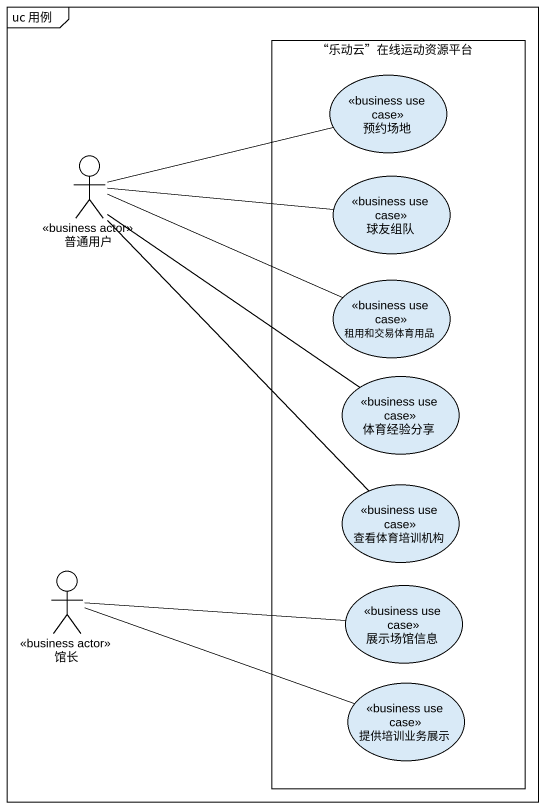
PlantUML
@startuml
mainframe uc 用例
rectangle "“乐动云”在线运动资源平台" as 乐动云_在线运动资源平台 {
  usecase 预约场地 <<business use case>>
  usecase 球友组队 <<business use case>>
  usecase 租用和交易体育用品 <<business use case>>
  usecase 体育经验分享 <<business use case>>
  usecase 查看体育培训机构 <<business use case>>
  usecase 展示场馆信息 <<business use case>>
  usecase 提供培训业务展示 <<business use case>>
}
actor 普通用户 <<business actor>>
actor 馆长 <<business actor>>
普通用户 -right- 预约场地
普通用户 -right- 球友组队
普通用户 -right- 租用和交易体育用品
普通用户 -right- 体育经验分享
普通用户 -- 查看体育培训机构
馆长 -right- 展示场馆信息
馆长 -right- 提供培训业务展示
@enduml
